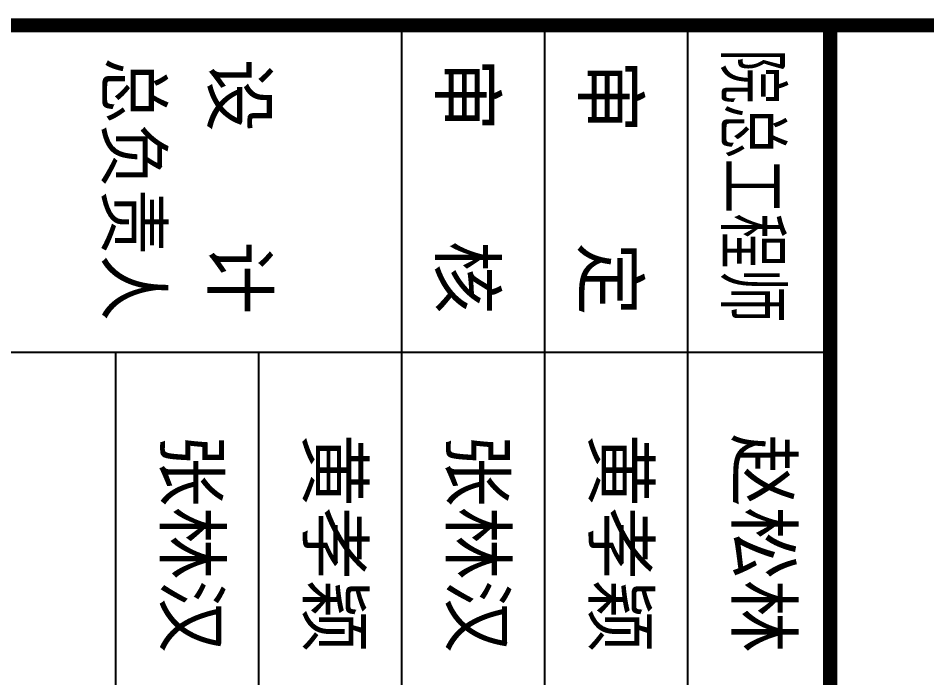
# Model space of a CAD drawing. Header units: millimetres. Extents: x 434053 to 1059003, y -2417481 to 936527.
# Drawn here: x 637234 to 639777, y -1805403 to -1803556 of the extents above; entities that cross this region are included whole.
import ezdxf
from ezdxf.enums import TextEntityAlignment as Align

# ---------------------------------------------------------------- set-up
doc = ezdxf.new("R2010")
doc.units = ezdxf.units.MM
doc.header["$LTSCALE"] = 1000
doc.header["$MEASUREMENT"] = 0
for name, color, linetype in [('TITEXT', 7, 'Continuous'), ('TITLIN', 7, 'Continuous'), ('图框层', 3, 'Continuous')]:
    doc.layers.add(name, color=color, linetype=linetype)
doc.styles.add('TITXV', font='', dxfattribs={"width": 0.8})
doc.styles.get('TITXV').set_extended_font_data('SimSun')

# ---------------------------------------------------------------- blocks, each defined once
blk = doc.blocks.new('asdgdfgsghfdjfh')
at = {"layer": '图框层', "style": 'TITXV'}
for s, p in [('赵松林', (-36, 198)), ('黄孝颖', (-36, 190)), ('张林汉', (-36, 182)), ('黄孝颖', (-36, 174)), ('张林汉', (-36, 166))]:
    blk.add_text(s, height=3, dxfattribs=at).set_placement(p, align=Align.BOTTOM_CENTER)
blk = doc.blocks.new('asdfgafg21GZ_LABEL2')
at = {"layer": 'TITLIN'}
for p, q in [((-46.679, 204.115), (-46.679, 100.493)), ((-65, 196.115), (0, 196.115)), ((-65, 188.115), (0, 188.115)), ((-65, 180.115), (0, 180.115)), ((-46.679, 172.115), (0, 172.115)), ((-46.679, 164.115), (0, 164.115))]:
    blk.add_line(p, q, dxfattribs=at)
at = {"layer": 'TITLIN', "const_width": 0.8}
for points in [[(-65, 224.115), (-65, 0)], [(-65, 204.115), (0, 204.115)]]:
    blk.add_lwpolyline(points, dxfattribs=at)
at = {"layer": 'TITEXT', "style": 'TITXV'}
for s, width, p in [('院总工程师', 0.75, (-63.677, 198.309)), ('总负责人', 0.9, (-63.199, 163.644))]:
    blk.add_text(s, height=3, dxfattribs=dict(at, width=width)).set_placement(p)
for s, p in [('审   定', (-63.056, 190.309)), ('审   核', (-63.15, 182.309)), ('设   计', (-63.116, 169.571))]:
    blk.add_text(s, height=3, dxfattribs=at).set_placement(p)
blk = doc.blocks.new('asdfgafgA$C15443CC7')
at = {"layer": '图框层', "xscale": 150.0000000300889, "yscale": 150.0000000300889, "zscale": 150.0000000300889}
blk.add_blockref('asdfgafg21GZ_LABEL2', (208350, 1500), dxfattribs=at)
blk = doc.blocks.new('asdfadfsdhg')
at = {"xscale": 0.3333333333333333, "yscale": 0.3333333333333333, "zscale": 0.3333333333333333, "rotation": 270}
blk.add_blockref('asdfgafgA$C15443CC7', (0, 69950), dxfattribs=at)
at = {"layer": '图框层', "xscale": 50, "yscale": 50, "zscale": 50, "rotation": 270}
blk.add_blockref('asdgdfgsghfdjfh', (500, 500), dxfattribs=at)

msp = doc.modelspace()

# ---------------------------------------------------------------- block references
msp.add_blockref('asdfadfsdhg', (628800.9, -1807326.3))

doc.saveas('drawing.dxf')
